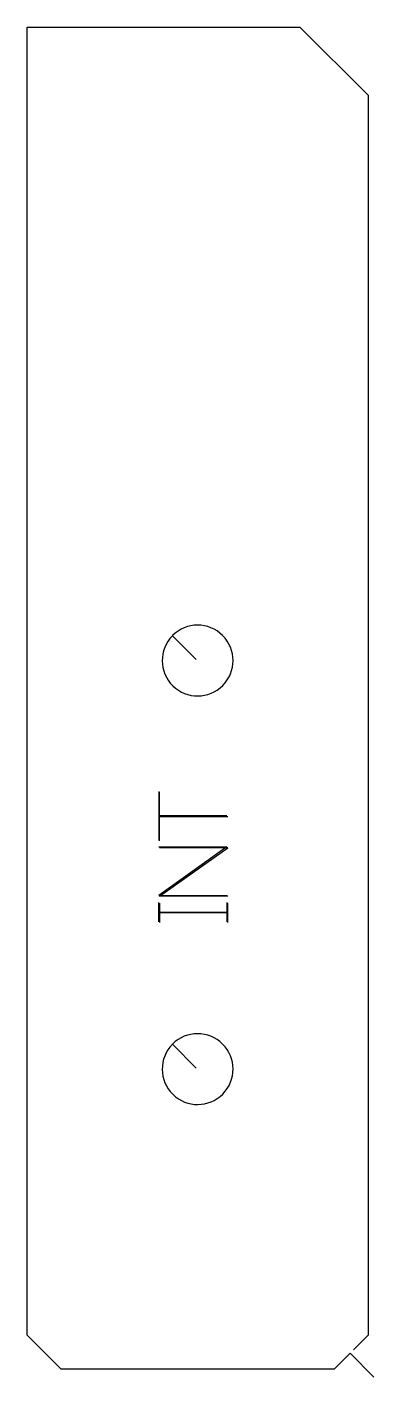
# Model space of a CAD drawing. Extents: x 1441 to 1492, y 2471 to 2669.
import ezdxf

# ---------------------------------------------------------------- set-up
doc = ezdxf.new("R2010")
doc.units = 0

msp = doc.modelspace()

# ---------------------------------------------------------------- linework, layer by layer
for p, q in [((1440.95, 2476.79), (1440.95, 2668.9)), ((1440.95, 2668.9), (1481.02, 2668.9)), ((1481.02, 2668.9), (1491.05, 2658.87)), ((1491.05, 2658.87), (1491.05, 2476.79)), ((1465.79, 2575.99), (1462.29, 2579.49)), ((1460.31, 2556.61), (1460.31, 2549.47)), ((1460.41, 2549.37), (1460.41, 2556.51)), ((1470.31, 2553.04), (1460.31, 2553.04)), ((1460.41, 2552.94), (1470.41, 2552.94)), ((1460.31, 2548.47), (1470.31, 2548.47)), ((1470.31, 2548.47), (1460.31, 2541.33)), ((1460.41, 2541.23), (1470.41, 2548.37)), ((1470.41, 2548.37), (1460.41, 2548.37)), ((1460.31, 2541.33), (1470.31, 2541.33)), ((1460.31, 2537.47), (1460.31, 2540.33)), ((1470.41, 2541.23), (1460.41, 2541.23)), ((1460.41, 2540.23), (1460.41, 2537.37)), ((1470.31, 2540.33), (1470.31, 2537.47)), ((1470.41, 2537.37), (1470.41, 2540.23)), ((1460.31, 2538.9), (1470.31, 2538.9)), ((1470.41, 2538.8), (1460.41, 2538.8)), ((1465.79, 2515.99), (1462.29, 2519.49)), ((1445.98, 2471.76), (1440.95, 2476.79)), ((1491.05, 2476.79), (1488.89, 2474.63)), ((1488.39, 2474.13), (1486.02, 2471.76)), ((1491.89, 2470.63), (1488.39, 2474.13)), ((1486.02, 2471.76), (1445.98, 2471.76))]:
    msp.add_line(p, q)
for centre in [(1466, 2575.85), (1466, 2515.85)]:
    msp.add_arc(centre, 5.2, 135.5457, 135)

doc.saveas('drawing.dxf')
